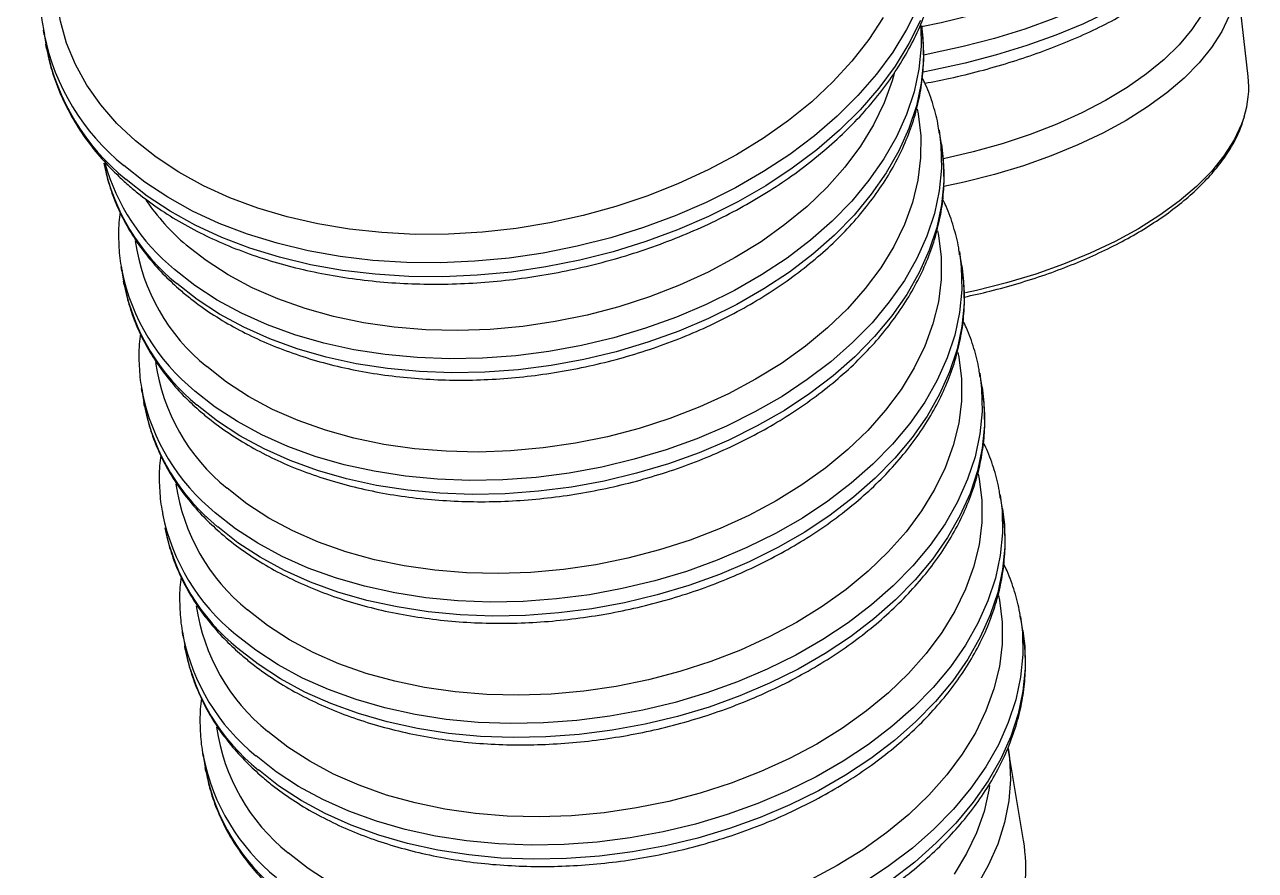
# Model space of a CAD drawing. Header units: millimetres. Extents: x 0 to 6631, y 0 to 4689.
# Drawn here: x 4300.9 to 4463.8, y 2201 to 2312.9 of the extents above; entities that cross this region are included whole.
import ezdxf

# ---------------------------------------------------------------- set-up
doc = ezdxf.new("R2010")
doc.units = ezdxf.units.MM
doc.header["$LTSCALE"] = 13
doc.layers.add('几何体', color=7, linetype='Continuous')

msp = doc.modelspace()

# ---------------------------------------------------------------- linework, layer by layer
at = {"layer": '几何体'}
for p, q in [((4462.87, 2306.09), (4461.24, 2320.43)), ((4303.41, 2312.22), (4303.72, 2310.36)), ((4303.52, 2311.64), (4303.41, 2312.22)), ((4303.83, 2309.78), (4303.72, 2310.36)), ((4422.26, 2297.12), (4421.95, 2298.98)), ((4421.95, 2298.98), (4422.01, 2298.59)), ((4422.26, 2297.12), (4422.32, 2296.73)), ((4424.95, 2281.03), (4424.64, 2282.89)), ((4424.64, 2282.89), (4424.7, 2282.5)), ((4313.72, 2280.86), (4314.03, 2279)), ((4313.81, 2280.37), (4313.72, 2280.86)), ((4424.95, 2281.03), (4425.01, 2280.64)), ((4314.12, 2278.52), (4314.03, 2279)), ((4427.65, 2264.94), (4427.33, 2266.8)), ((4427.33, 2266.8), (4427.4, 2266.41)), ((4316.42, 2264.77), (4316.73, 2262.91)), ((4316.5, 2264.28), (4316.42, 2264.77)), ((4427.65, 2264.94), (4427.71, 2264.55)), ((4316.81, 2262.43), (4316.73, 2262.91)), ((4430.34, 2248.85), (4430.03, 2250.7)), ((4430.03, 2250.7), (4430.09, 2250.32)), ((4430.34, 2248.85), (4430.4, 2248.46)), ((4433.03, 2232.76), (4432.72, 2234.61)), ((4432.72, 2234.61), (4432.79, 2234.22)), ((4321.81, 2232.58), (4322.12, 2230.72)), ((4321.89, 2232.1), (4321.81, 2232.58)), ((4433.03, 2232.76), (4433.1, 2232.37)), ((4322.2, 2230.24), (4322.12, 2230.72)), ((4433.13, 2204.98), (4431.1, 2217.13)), ((4431.1, 2217.13), (4431.13, 2216.95)), ((4324.5, 2216.49), (4324.81, 2214.63)), ((4324.59, 2216.01), (4324.5, 2216.49)), ((4324.9, 2214.15), (4324.81, 2214.63))]:
    msp.add_line(p, q, dxfattribs=at)
at = {"layer": '几何体', "flags": 128}
for points in [[(4315.61, 2297.54), (4313.15, 2299.86), (4311, 2302.33), (4309.17, 2304.94), (4307.66, 2307.66), (4306.49, 2310.49), (4305.66, 2313.41), (4305.17, 2316.39), (4305.04, 2319.41), (4305.26, 2322.47), (4305.83, 2325.54), (4306.75, 2328.6), (4308.01, 2331.64), (4309.6, 2334.62), (4311.51, 2337.55), (4313.74, 2340.39), (4316.26, 2343.13), (4319.07, 2345.76), (4322.14, 2348.25), (4325.46, 2350.6), (4329.01, 2352.78), (4332.76, 2354.79), (4334.66, 2355.71)], [(4459.47, 2347.41), (4460.04, 2346.11), (4460.64, 2344.04), (4460.88, 2341.92), (4460.77, 2339.77), (4460.3, 2337.6), (4459.48, 2335.43), (4458.31, 2333.26), (4456.8, 2331.13), (4454.97, 2329.03), (4452.81, 2326.99), (4450.36, 2325.01), (4447.62, 2323.12), (4444.61, 2321.33), (4441.36, 2319.64), (4437.89, 2318.07), (4434.21, 2316.63), (4430.36, 2315.33), (4426.36, 2314.17), (4422.24, 2313.18), (4419.64, 2312.64)], [(4463.46, 2340.61), (4463.53, 2339.72), (4463.43, 2337.53), (4462.99, 2335.32), (4462.19, 2333.11), (4461.05, 2330.91), (4459.57, 2328.72), (4457.77, 2326.58), (4455.64, 2324.49), (4453.22, 2322.46), (4450.5, 2320.51), (4447.52, 2318.65), (4444.29, 2316.9), (4440.82, 2315.25), (4437.15, 2313.74), (4433.3, 2312.35), (4429.29, 2311.11), (4425.15, 2310.03), (4420.9, 2309.1), (4419.92, 2308.91)], [(4463.71, 2338.42), (4463.77, 2337.53), (4463.68, 2335.34), (4463.24, 2333.13), (4462.44, 2330.92), (4461.3, 2328.71), (4459.82, 2326.53), (4458.02, 2324.39), (4455.89, 2322.3), (4453.47, 2320.27), (4450.75, 2318.32), (4447.77, 2316.46), (4444.53, 2314.7), (4441.07, 2313.06), (4437.4, 2311.55), (4433.55, 2310.16), (4429.54, 2308.92), (4425.4, 2307.84), (4421.15, 2306.91), (4419.83, 2306.66)], [(4458.55, 2323.87), (4458.76, 2322.58), (4458.8, 2320.54), (4458.48, 2318.47), (4457.8, 2316.4), (4456.78, 2314.33), (4455.43, 2312.28), (4453.74, 2310.27), (4451.73, 2308.31), (4449.42, 2306.41), (4446.83, 2304.6), (4443.97, 2302.88), (4440.87, 2301.27), (4437.54, 2299.77), (4434.02, 2298.4), (4430.32, 2297.18), (4426.48, 2296.1), (4422.53, 2295.18), (4422.51, 2295.17)], [(4461.24, 2320.43), (4461.24, 2320.41), (4461.29, 2318.33), (4461, 2316.23), (4460.35, 2314.12), (4459.36, 2312.01), (4458.03, 2309.92), (4456.37, 2307.86), (4454.4, 2305.85), (4452.12, 2303.91), (4449.56, 2302.04), (4446.72, 2300.26), (4443.64, 2298.58), (4440.33, 2297.01), (4436.81, 2295.57), (4433.12, 2294.26), (4429.27, 2293.1), (4425.29, 2292.09), (4422.58, 2291.5)], [(4419.17, 2315.33), (4417.66, 2312.28), (4415.82, 2309.28), (4413.67, 2306.37), (4411.22, 2303.54), (4408.48, 2300.82), (4405.47, 2298.23), (4402.21, 2295.77), (4398.71, 2293.48), (4395.01, 2291.35), (4391.11, 2289.4), (4387.04, 2287.64), (4382.83, 2286.08), (4378.5, 2284.74), (4374.08, 2283.61), (4369.58, 2282.71), (4365.05, 2282.05), (4360.5, 2281.61), (4355.96, 2281.42), (4351.46, 2281.46), (4347.02, 2281.74), (4342.68, 2282.26), (4338.45, 2283.01), (4334.36, 2284), (4330.43, 2285.2), (4326.7, 2286.62), (4323.17, 2288.25), (4319.87, 2290.08), (4316.83, 2292.1), (4314.05, 2294.29)], [(4419.48, 2313.47), (4417.97, 2310.42), (4416.13, 2307.43), (4413.98, 2304.51), (4411.53, 2301.68), (4408.79, 2298.96), (4405.78, 2296.37), (4402.52, 2293.92), (4399.03, 2291.62), (4395.32, 2289.49), (4391.42, 2287.54), (4387.35, 2285.78), (4383.14, 2284.23), (4378.81, 2282.88), (4374.39, 2281.76), (4369.89, 2280.86), (4365.36, 2280.19), (4360.81, 2279.76), (4356.27, 2279.56), (4351.77, 2279.6), (4347.33, 2279.89), (4342.99, 2280.4), (4338.76, 2281.16), (4334.67, 2282.14), (4330.74, 2283.34), (4327.01, 2284.77), (4323.48, 2286.4), (4320.19, 2288.23), (4317.14, 2290.24), (4314.36, 2292.44)], [(4414.57, 2313.87), (4412.66, 2310.95), (4410.43, 2308.11), (4407.91, 2305.36), (4405.1, 2302.74), (4402.03, 2300.24), (4398.71, 2297.9), (4395.16, 2295.71), (4391.41, 2293.7), (4387.48, 2291.89), (4383.4, 2290.27), (4379.18, 2288.86), (4374.86, 2287.66), (4370.46, 2286.7), (4366, 2285.96), (4361.53, 2285.46), (4357.05, 2285.2), (4352.61, 2285.18), (4348.22, 2285.41), (4343.93, 2285.87), (4339.74, 2286.57), (4335.69, 2287.5), (4331.8, 2288.65), (4328.1, 2290.03), (4324.61, 2291.62), (4321.35, 2293.4), (4318.35, 2295.38), (4315.61, 2297.54), (4315.61, 2297.54)], [(4419.53, 2312.74), (4419.57, 2310.03), (4419.28, 2307.03), (4418.64, 2304.03), (4417.65, 2301.04), (4416.32, 2298.08), (4414.66, 2295.17), (4412.68, 2292.33), (4410.39, 2289.58), (4407.81, 2286.94), (4404.95, 2284.42), (4401.83, 2282.05), (4398.47, 2279.82), (4394.9, 2277.77), (4391.13, 2275.9), (4387.2, 2274.22), (4383.12, 2272.76), (4378.93, 2271.5), (4374.64, 2270.47), (4370.3, 2269.68), (4365.92, 2269.11), (4361.54, 2268.79), (4357.18, 2268.71), (4352.87, 2268.87), (4348.64, 2269.27), (4344.52, 2269.91), (4340.53, 2270.78), (4336.7, 2271.88), (4333.06, 2273.2), (4329.62, 2274.74), (4326.42, 2276.48), (4323.46, 2278.41), (4320.78, 2280.52)], [(4419.62, 2312.83), (4419.82, 2311.14), (4419.88, 2308.17), (4419.59, 2305.17), (4418.95, 2302.17), (4417.96, 2299.18), (4416.63, 2296.22), (4414.97, 2293.31), (4412.99, 2290.48), (4410.7, 2287.73), (4408.12, 2285.09), (4405.26, 2282.57), (4402.14, 2280.19), (4398.78, 2277.97), (4395.21, 2275.91), (4391.44, 2274.04), (4387.51, 2272.37), (4383.43, 2270.9), (4379.24, 2269.65), (4374.96, 2268.62), (4370.61, 2267.82), (4366.23, 2267.26), (4361.85, 2266.93), (4357.49, 2266.85), (4353.18, 2267.01), (4348.95, 2267.41), (4344.83, 2268.05), (4340.84, 2268.92), (4337.01, 2270.03), (4333.37, 2271.35), (4329.93, 2272.88), (4326.73, 2274.62), (4323.77, 2276.55), (4321.09, 2278.66)], [(4416.02, 2306.45), (4415.75, 2305.5), (4414.69, 2302.57), (4413.28, 2299.68), (4411.55, 2296.85), (4409.49, 2294.09), (4407.13, 2291.43), (4404.48, 2288.88), (4401.56, 2286.47), (4398.39, 2284.2), (4394.99, 2282.1), (4391.38, 2280.17), (4387.59, 2278.44), (4383.64, 2276.91), (4379.57, 2275.59), (4375.39, 2274.49), (4371.14, 2273.63), (4366.85, 2273), (4362.55, 2272.61), (4358.26, 2272.46), (4354.01, 2272.56), (4349.84, 2272.9), (4345.77, 2273.48), (4341.83, 2274.3), (4338.04, 2275.35), (4334.44, 2276.63), (4331.05, 2278.11), (4327.89, 2279.81), (4324.97, 2281.7), (4322.33, 2283.77)], [(4419.06, 2301.74), (4419.18, 2301.11), (4419.53, 2298.23), (4419.52, 2295.31), (4419.16, 2292.36), (4418.45, 2289.41), (4417.38, 2286.48), (4415.98, 2283.59), (4414.24, 2280.75), (4412.19, 2278), (4409.83, 2275.34), (4407.18, 2272.79), (4404.26, 2270.38), (4401.08, 2268.11), (4397.68, 2266), (4394.07, 2264.08), (4390.28, 2262.35), (4386.34, 2260.81), (4382.26, 2259.5), (4378.09, 2258.4), (4373.84, 2257.54), (4369.55, 2256.91), (4365.24, 2256.52), (4360.95, 2256.37), (4356.71, 2256.47), (4352.53, 2256.81), (4348.46, 2257.39), (4344.52, 2258.21), (4340.74, 2259.26), (4337.14, 2260.53), (4333.74, 2262.02), (4330.58, 2263.72), (4327.67, 2265.6), (4325.03, 2267.67)], [(4462.32, 2300.75), (4461.98, 2299.78), (4460.99, 2297.67), (4459.66, 2295.58), (4458, 2293.52), (4456.03, 2291.51), (4453.75, 2289.57), (4451.19, 2287.7), (4448.35, 2285.92), (4445.27, 2284.24), (4441.96, 2282.67), (4438.44, 2281.23), (4434.75, 2279.93), (4430.9, 2278.76), (4426.92, 2277.75), (4425.45, 2277.42)], [(4422.01, 2298.59), (4422.2, 2296.91), (4422.27, 2293.94), (4421.98, 2290.94), (4421.33, 2287.93), (4420.35, 2284.94), (4419.02, 2281.98), (4417.36, 2279.08), (4415.37, 2276.24), (4413.08, 2273.49), (4410.5, 2270.85), (4407.64, 2268.33), (4404.52, 2265.95), (4401.17, 2263.73), (4397.59, 2261.68), (4393.83, 2259.81), (4389.89, 2258.13), (4385.82, 2256.66), (4381.62, 2255.41), (4377.34, 2254.38), (4372.99, 2253.58), (4368.62, 2253.02), (4364.23, 2252.7), (4359.87, 2252.62), (4355.56, 2252.78), (4351.34, 2253.18), (4347.21, 2253.82), (4343.23, 2254.69), (4339.4, 2255.79), (4335.75, 2257.11), (4332.32, 2258.65), (4329.11, 2260.39), (4326.16, 2262.32), (4323.47, 2264.43)], [(4422.32, 2296.73), (4422.51, 2295.05), (4422.58, 2292.08), (4422.29, 2289.08), (4421.64, 2286.08), (4420.66, 2283.09), (4419.33, 2280.13), (4417.67, 2277.22), (4415.69, 2274.38), (4413.4, 2271.64), (4410.81, 2268.99), (4407.95, 2266.47), (4404.83, 2264.1), (4401.48, 2261.87), (4397.9, 2259.82), (4394.14, 2257.95), (4390.2, 2256.28), (4386.13, 2254.81), (4381.93, 2253.56), (4377.65, 2252.53), (4373.31, 2251.73), (4368.93, 2251.17), (4364.54, 2250.84), (4360.18, 2250.76), (4355.87, 2250.92), (4351.65, 2251.32), (4347.52, 2251.96), (4343.54, 2252.83), (4339.71, 2253.93), (4336.06, 2255.26), (4332.63, 2256.79), (4329.42, 2258.53), (4326.47, 2260.46), (4323.78, 2262.57)], [(4421.75, 2285.65), (4421.88, 2285.02), (4422.22, 2282.14), (4422.22, 2279.21), (4421.86, 2276.27), (4421.14, 2273.32), (4420.08, 2270.39), (4418.67, 2267.5), (4416.94, 2264.66), (4414.88, 2261.91), (4412.52, 2259.24), (4409.87, 2256.7), (4406.95, 2254.28), (4403.78, 2252.02), (4400.38, 2249.91), (4396.77, 2247.99), (4392.98, 2246.25), (4389.03, 2244.72), (4384.96, 2243.41), (4380.78, 2242.31), (4376.53, 2241.44), (4372.24, 2240.82), (4367.94, 2240.43), (4363.65, 2240.28), (4359.4, 2240.38), (4355.23, 2240.72), (4351.16, 2241.3), (4347.22, 2242.12), (4343.43, 2243.17), (4339.83, 2244.44), (4336.44, 2245.93), (4333.27, 2247.62), (4330.36, 2249.51), (4327.72, 2251.58)], [(4424.7, 2282.5), (4424.9, 2280.82), (4424.96, 2277.84), (4424.67, 2274.85), (4424.03, 2271.84), (4423.04, 2268.85), (4421.71, 2265.89), (4420.05, 2262.99), (4418.07, 2260.15), (4415.78, 2257.4), (4413.2, 2254.76), (4410.34, 2252.24), (4407.22, 2249.86), (4403.86, 2247.64), (4400.29, 2245.59), (4396.52, 2243.72), (4392.59, 2242.04), (4388.51, 2240.57), (4384.32, 2239.32), (4380.03, 2238.29), (4375.69, 2237.49), (4371.31, 2236.93), (4366.93, 2236.61), (4362.57, 2236.52), (4358.26, 2236.68), (4354.03, 2237.08), (4349.91, 2237.72), (4345.92, 2238.6), (4342.09, 2239.7), (4338.45, 2241.02), (4335.01, 2242.56), (4331.81, 2244.29), (4328.85, 2246.22), (4326.17, 2248.33)], [(4425.01, 2280.64), (4425.21, 2278.96), (4425.27, 2275.99), (4424.98, 2272.99), (4424.34, 2269.99), (4423.35, 2267), (4422.02, 2264.04), (4420.36, 2261.13), (4418.38, 2258.29), (4416.09, 2255.54), (4413.51, 2252.9), (4410.65, 2250.38), (4407.53, 2248), (4404.17, 2245.78), (4400.6, 2243.73), (4396.83, 2241.86), (4392.9, 2240.18), (4388.82, 2238.72), (4384.63, 2237.46), (4380.34, 2236.43), (4376, 2235.64), (4371.62, 2235.07), (4367.24, 2234.75), (4362.88, 2234.67), (4358.57, 2234.83), (4354.34, 2235.23), (4350.22, 2235.87), (4346.23, 2236.74), (4342.4, 2237.84), (4338.76, 2239.16), (4335.32, 2240.7), (4332.12, 2242.44), (4329.16, 2244.37), (4326.48, 2246.48)], [(4424.45, 2269.56), (4424.57, 2268.93), (4424.92, 2266.05), (4424.91, 2263.12), (4424.55, 2260.18), (4423.84, 2257.23), (4422.77, 2254.3), (4421.37, 2251.41), (4419.63, 2248.57), (4417.58, 2245.81), (4415.22, 2243.15), (4412.57, 2240.61), (4409.65, 2238.19), (4406.47, 2235.92), (4403.07, 2233.82), (4399.46, 2231.9), (4395.67, 2230.16), (4391.73, 2228.63), (4387.65, 2227.31), (4383.48, 2226.22), (4379.23, 2225.35), (4374.94, 2224.72), (4370.63, 2224.33), (4366.34, 2224.19), (4362.09, 2224.29), (4357.92, 2224.63), (4353.85, 2225.21), (4349.91, 2226.03), (4346.13, 2227.08), (4342.53, 2228.35), (4339.13, 2229.84), (4335.97, 2231.53), (4333.06, 2233.42), (4330.42, 2235.49)], [(4427.4, 2266.41), (4427.59, 2264.72), (4427.65, 2261.75), (4427.36, 2258.76), (4426.72, 2255.75), (4425.74, 2252.76), (4424.41, 2249.8), (4422.75, 2246.89), (4420.76, 2244.06), (4418.47, 2241.31), (4415.89, 2238.67), (4413.03, 2236.15), (4409.91, 2233.77), (4406.56, 2231.55), (4402.98, 2229.49), (4399.22, 2227.62), (4395.28, 2225.95), (4391.21, 2224.48), (4387.01, 2223.23), (4382.73, 2222.2), (4378.38, 2221.4), (4374.01, 2220.84), (4369.62, 2220.51), (4365.26, 2220.43), (4360.95, 2220.59), (4356.72, 2220.99), (4352.6, 2221.63), (4348.61, 2222.5), (4344.79, 2223.61), (4341.14, 2224.93), (4337.71, 2226.46), (4334.5, 2228.2), (4331.55, 2230.13), (4328.86, 2232.24)], [(4427.71, 2264.55), (4427.9, 2262.87), (4427.97, 2259.9), (4427.68, 2256.9), (4427.03, 2253.89), (4426.05, 2250.9), (4424.72, 2247.94), (4423.06, 2245.04), (4421.08, 2242.2), (4418.78, 2239.45), (4416.2, 2236.81), (4413.34, 2234.29), (4410.22, 2231.91), (4406.87, 2229.69), (4403.29, 2227.64), (4399.53, 2225.77), (4395.59, 2224.09), (4391.52, 2222.62), (4387.32, 2221.37), (4383.04, 2220.34), (4378.69, 2219.54), (4374.32, 2218.98), (4369.93, 2218.66), (4365.57, 2218.58), (4361.26, 2218.74), (4357.04, 2219.14), (4352.91, 2219.77), (4348.93, 2220.65), (4345.1, 2221.75), (4341.45, 2223.07), (4338.02, 2224.61), (4334.81, 2226.35), (4331.86, 2228.28), (4329.17, 2230.39)], [(4427.14, 2253.47), (4427.27, 2252.84), (4427.61, 2249.96), (4427.61, 2247.03), (4427.25, 2244.08), (4426.53, 2241.14), (4425.47, 2238.21), (4424.06, 2235.31), (4422.33, 2232.48), (4420.27, 2229.72), (4417.91, 2227.06), (4415.26, 2224.51), (4412.34, 2222.1), (4409.17, 2219.83), (4405.77, 2217.73), (4402.16, 2215.8), (4398.37, 2214.07), (4394.42, 2212.54), (4390.35, 2211.22), (4386.17, 2210.13), (4381.92, 2209.26), (4377.63, 2208.63), (4373.33, 2208.24), (4369.04, 2208.1), (4364.79, 2208.19), (4360.62, 2208.53), (4356.55, 2209.12), (4352.61, 2209.93), (4348.82, 2210.98), (4345.22, 2212.26), (4341.83, 2213.75), (4338.66, 2215.44), (4335.75, 2217.33), (4333.11, 2219.4)], [(4430.09, 2250.32), (4430.29, 2248.63), (4430.35, 2245.66), (4430.06, 2242.66), (4429.42, 2239.66), (4428.43, 2236.67), (4427.1, 2233.71), (4425.44, 2230.8), (4423.46, 2227.96), (4421.17, 2225.22), (4418.59, 2222.57), (4415.72, 2220.06), (4412.61, 2217.68), (4409.25, 2215.45), (4405.68, 2213.4), (4401.91, 2211.53), (4397.98, 2209.86), (4393.9, 2208.39), (4389.71, 2207.14), (4385.42, 2206.11), (4381.08, 2205.31), (4376.7, 2204.75), (4372.32, 2204.42), (4367.96, 2204.34), (4363.65, 2204.5), (4359.42, 2204.9), (4355.3, 2205.54), (4351.31, 2206.41), (4347.48, 2207.51), (4343.84, 2208.84), (4340.4, 2210.37), (4337.19, 2212.11), (4334.24, 2214.04), (4331.56, 2216.15)], [(4430.4, 2248.46), (4430.6, 2246.78), (4430.66, 2243.8), (4430.37, 2240.81), (4429.73, 2237.8), (4428.74, 2234.81), (4427.41, 2231.85), (4425.75, 2228.95), (4423.77, 2226.11), (4421.48, 2223.36), (4418.9, 2220.72), (4416.04, 2218.2), (4412.92, 2215.82), (4409.56, 2213.6), (4405.99, 2211.55), (4402.22, 2209.68), (4398.29, 2208), (4394.21, 2206.53), (4390.02, 2205.28), (4385.73, 2204.25), (4381.39, 2203.45), (4377.01, 2202.89), (4372.63, 2202.57), (4368.27, 2202.48), (4363.96, 2202.64), (4359.73, 2203.04), (4355.61, 2203.68), (4351.62, 2204.56), (4347.79, 2205.66), (4344.15, 2206.98), (4340.71, 2208.52), (4337.51, 2210.25), (4334.55, 2212.18), (4331.87, 2214.29)], [(4429.84, 2237.37), (4429.96, 2236.75), (4430.31, 2233.86), (4430.3, 2230.94), (4429.94, 2227.99), (4429.22, 2225.04), (4428.16, 2222.11), (4426.76, 2219.22), (4425.02, 2216.39), (4422.97, 2213.63), (4420.61, 2210.97), (4417.96, 2208.42), (4415.03, 2206.01), (4411.86, 2203.74), (4408.46, 2201.64), (4404.85, 2199.71)], [(4432.79, 2234.22), (4432.98, 2232.54), (4433.04, 2229.57), (4432.75, 2226.57), (4432.11, 2223.57), (4431.12, 2220.58), (4429.8, 2217.62), (4428.14, 2214.71), (4426.15, 2211.87), (4423.86, 2209.12), (4421.28, 2206.48), (4418.42, 2203.96), (4415.3, 2201.59), (4411.94, 2199.36)], [(4433.1, 2232.37), (4433.29, 2230.68), (4433.35, 2227.71), (4433.06, 2224.71), (4432.42, 2221.71), (4431.44, 2218.72), (4430.11, 2215.76), (4428.45, 2212.85), (4426.46, 2210.02), (4424.17, 2207.27), (4421.59, 2204.63), (4418.73, 2202.11), (4415.61, 2199.73)], [(4431.13, 2216.95), (4431.27, 2215.88), (4431.41, 2213.05), (4431.19, 2210.19), (4430.63, 2207.32), (4429.72, 2204.46), (4428.47, 2201.63), (4426.89, 2198.86)], [(4428.64, 2212.22), (4428.55, 2211.61), (4427.91, 2208.79), (4426.92, 2205.99), (4425.6, 2203.23), (4423.94, 2200.52)], [(4341.36, 2199.35), (4338.45, 2201.24), (4335.81, 2203.31)]]:
    msp.add_lwpolyline(points, dxfattribs=at)
at = {"layer": '几何体'}
for centre, radius, start, end in [((4333.07, 2317.71), 30.17, 191.6161, 230.9186), ((4333.38, 2315.85), 30.17, 191.6161, 230.9186), ((4450.07, 2304.7), 12.88, 342.1244, 6.2129), ((4338.43, 2300.07), 27.56, 191.433, 230.9894), ((4338.88, 2302.46), 28.45, 195.9588, 230.4745), ((4341.98, 2306.82), 30.29, 214.3879, 229.5639), ((4341.43, 2288.01), 26.12, 188.1521, 231.1206), ((4340.82, 2285.84), 27.56, 191.433, 230.9894), ((4341.13, 2283.98), 27.56, 191.433, 230.9894), ((4344.12, 2271.92), 26.12, 188.1521, 231.1206), ((4343.51, 2269.74), 27.56, 191.433, 230.9894), ((4343.82, 2267.89), 27.56, 191.433, 230.9894), ((4346.82, 2255.83), 26.12, 188.1521, 231.1206), ((4346.21, 2253.65), 27.56, 191.433, 230.9894), ((4346.52, 2251.8), 27.56, 191.433, 230.9894), ((4349.51, 2239.73), 26.12, 188.1521, 231.1206), ((4348.9, 2237.56), 27.56, 191.433, 230.9894), ((4349.21, 2235.7), 27.56, 191.433, 230.9894), ((4352.2, 2223.64), 26.12, 188.1521, 231.1206), ((4351.6, 2221.47), 27.56, 191.433, 230.9894), ((4351.91, 2219.61), 27.56, 191.433, 230.9894), ((4409.41, 2201.19), 24.03, 341.0527, 9.081)]:
    msp.add_arc(centre, radius, start, end, dxfattribs=at)
for points, knots in [([(4334.79, 2356.27), (4333.58, 2355.7), (4331.1, 2354.54), (4327.55, 2352.57), (4324.13, 2350.42), (4320.91, 2348.12), (4317.9, 2345.67), (4315.14, 2343.09), (4312.62, 2340.4), (4310.37, 2337.6), (4308.4, 2334.72), (4306.72, 2331.76), (4305.34, 2328.75), (4304.27, 2325.7), (4303.52, 2322.64), (4303.09, 2319.57), (4302.98, 2316.53), (4303.13, 2313.87), (4303.44, 2312.24), (4303.56, 2311.61)], [0, 0, 0, 0, 0.0581599, 0.1188064, 0.1794841, 0.240191, 0.300921, 0.3616603, 0.4223842, 0.4830624, 0.5436551, 0.6041141, 0.6643866, 0.7244222, 0.7841823, 0.8436506, 0.9028417, 0.9618047, 1, 1, 1, 1]), ([(4303.87, 2344.09), (4302.72, 2343.42), (4299.41, 2341.49), (4294.1, 2338.19), (4288.02, 2334.15), (4282.19, 2329.98), (4276.6, 2325.69), (4271.27, 2321.29), (4266.19, 2316.78), (4261.39, 2312.16), (4256.86, 2307.45), (4252.62, 2302.64), (4248.66, 2297.74), (4244.99, 2292.76), (4241.62, 2287.71), (4238.55, 2282.59), (4235.79, 2277.42), (4233.34, 2272.19), (4231.2, 2266.91), (4229.37, 2261.6), (4227.86, 2256.25), (4226.65, 2250.88), (4225.8, 2245.49), (4225.34, 2241.73), (4225.25, 2239.76), (4225.24, 2239.59)], [0, 0, 0, 0, 0.024568, 0.0711595, 0.1177586, 0.1643583, 0.2109543, 0.2575418, 0.3041153, 0.350668, 0.3971923, 0.4436795, 0.4901204, 0.5365049, 0.582823, 0.629065, 0.6752222, 0.7212874, 0.7672561, 0.8131269, 0.858902, 0.9045876, 0.9501944, 0.9957366, 1, 1, 1, 1]), ([(4420.09, 2305.18), (4421.2, 2305.39), (4423.66, 2305.87), (4427.38, 2306.78), (4431.23, 2307.88), (4434.95, 2309.12), (4438.53, 2310.49), (4441.95, 2311.98), (4445.19, 2313.6), (4448.23, 2315.33), (4451.04, 2317.16), (4453.63, 2319.1), (4455.96, 2321.12), (4458.02, 2323.24), (4459.79, 2325.42), (4461.26, 2327.66), (4462.4, 2329.95), (4463.22, 2332.25), (4463.69, 2334.55), (4463.86, 2336.61), (4463.73, 2337.88), (4463.68, 2338.4)], [0, 0, 0, 0, 0.044595, 0.098673, 0.152793, 0.206968, 0.261215, 0.315549, 0.369986, 0.42454, 0.479221, 0.534029, 0.588945, 0.643912, 0.698786, 0.753373, 0.807417, 0.860662, 0.912947, 0.964297, 1, 1, 1, 1]), ([(4314.83, 2291.56), (4315.29, 2291.17), (4316.63, 2290.04), (4319.03, 2288.32), (4322.09, 2286.44), (4325.36, 2284.75), (4328.83, 2283.25), (4332.48, 2281.95), (4336.29, 2280.85), (4340.24, 2279.96), (4344.31, 2279.29), (4348.47, 2278.83), (4352.71, 2278.59), (4356.99, 2278.57), (4361.31, 2278.77), (4365.64, 2279.19), (4369.94, 2279.82), (4374.22, 2280.67), (4378.43, 2281.72), (4382.56, 2282.98), (4386.59, 2284.43), (4390.49, 2286.07), (4394.25, 2287.89), (4397.84, 2289.89), (4401.25, 2292.05), (4404.46, 2294.36), (4407.45, 2296.82), (4410.21, 2299.4), (4412.71, 2302.1), (4414.95, 2304.9), (4416.9, 2307.79), (4418.56, 2310.75), (4419.92, 2313.76), (4420.98, 2316.81), (4421.71, 2319.88), (4422.13, 2322.94), (4422.21, 2325.98), (4422.1, 2328.28), (4421.86, 2329.53), (4421.81, 2329.81)], [0, 0, 0, 0, 0.014997, 0.042832, 0.070717, 0.098663, 0.12665, 0.154661, 0.182684, 0.210708, 0.238727, 0.266739, 0.294743, 0.322739, 0.35073, 0.378716, 0.406701, 0.434686, 0.462675, 0.490669, 0.518672, 0.546685, 0.574711, 0.602751, 0.630805, 0.658873, 0.686951, 0.715033, 0.743107, 0.771159, 0.79917, 0.827119, 0.854979, 0.882729, 0.910351, 0.937838, 0.965198, 0.992454, 1, 1, 1, 1]), ([(4321.55, 2277.79), (4322, 2277.41), (4323.29, 2276.33), (4325.6, 2274.68), (4328.55, 2272.9), (4331.72, 2271.3), (4335.08, 2269.9), (4338.61, 2268.69), (4342.3, 2267.69), (4346.12, 2266.91), (4350.06, 2266.34), (4354.07, 2265.99), (4358.16, 2265.85), (4362.28, 2265.94), (4366.42, 2266.25), (4370.56, 2266.77), (4374.66, 2267.51), (4378.72, 2268.46), (4382.69, 2269.61), (4386.57, 2270.96), (4390.34, 2272.5), (4393.96, 2274.23), (4397.41, 2276.13), (4400.69, 2278.19), (4403.76, 2280.41), (4406.62, 2282.77), (4409.24, 2285.26), (4411.6, 2287.86), (4413.69, 2290.57), (4415.5, 2293.36), (4417.02, 2296.22), (4418.23, 2299.13), (4419.12, 2302.07), (4419.7, 2305.01), (4419.95, 2307.95), (4419.93, 2310.55), (4419.69, 2312.15), (4419.59, 2312.79)], [0, 0, 0, 0, 0.015727, 0.04485, 0.074031, 0.103284, 0.132584, 0.16191, 0.191249, 0.220586, 0.249917, 0.27924, 0.308553, 0.337858, 0.367157, 0.396453, 0.425749, 0.455048, 0.484353, 0.513667, 0.542993, 0.572334, 0.601692, 0.631067, 0.660458, 0.689862, 0.71927, 0.748667, 0.778035, 0.80735, 0.836583, 0.865704, 0.894686, 0.923512, 0.95218, 0.980708, 1, 1, 1, 1]), ([(4303.87, 2309.75), (4303.93, 2309.4), (4304.14, 2308.07), (4304.84, 2305.81), (4305.95, 2303), (4307.38, 2300.28), (4309.09, 2297.66), (4311.1, 2295.17), (4313.04, 2293.15), (4314.35, 2291.98), (4314.83, 2291.56)], [0, 0, 0, 0, 0.050393, 0.194012, 0.337682, 0.481646, 0.626101, 0.77117, 0.916898, 1, 1, 1, 1]), ([(4421.98, 2298.56), (4421.94, 2298.87), (4421.79, 2300.13), (4421.2, 2302.28), (4420.48, 2304.43), (4419.88, 2305.61), (4419.73, 2305.92)], [0, 0, 0, 0, 0.120339, 0.494187, 0.86797, 1, 1, 1, 1]), ([(4425.27, 2276.88), (4426.42, 2277.13), (4428.84, 2277.67), (4432.43, 2278.67), (4436.02, 2279.82), (4439.47, 2281.11), (4442.75, 2282.51), (4445.85, 2284.03), (4448.74, 2285.65), (4451.41, 2287.37), (4453.84, 2289.17), (4456.01, 2291.05), (4457.91, 2293), (4459.54, 2295), (4460.85, 2297.04), (4461.77, 2298.86), (4462.12, 2300), (4462.26, 2300.44)], [0, 0, 0, 0, 0.061688, 0.130333, 0.199002, 0.267702, 0.336442, 0.405228, 0.474069, 0.542969, 0.61193, 0.680946, 0.749998, 0.819022, 0.887928, 0.956582, 1, 1, 1, 1]), ([(4324.25, 2261.69), (4324.7, 2261.32), (4325.99, 2260.24), (4328.3, 2258.59), (4331.25, 2256.81), (4334.41, 2255.21), (4337.77, 2253.8), (4341.31, 2252.6), (4345, 2251.6), (4348.82, 2250.82), (4352.75, 2250.25), (4356.77, 2249.9), (4360.85, 2249.76), (4364.98, 2249.85), (4369.12, 2250.16), (4373.25, 2250.68), (4377.36, 2251.42), (4381.41, 2252.36), (4385.39, 2253.52), (4389.27, 2254.87), (4393.03, 2256.41), (4396.65, 2258.13), (4400.11, 2260.03), (4403.38, 2262.1), (4406.46, 2264.32), (4409.31, 2266.68), (4411.93, 2269.17), (4414.29, 2271.77), (4416.39, 2274.48), (4418.2, 2277.27), (4419.71, 2280.13), (4420.92, 2283.04), (4421.82, 2285.97), (4422.4, 2288.92), (4422.65, 2291.86), (4422.63, 2294.46), (4422.38, 2296.06), (4422.29, 2296.7)], [0, 0, 0, 0, 0.015727, 0.04485, 0.074031, 0.103284, 0.132584, 0.16191, 0.191249, 0.220586, 0.249917, 0.27924, 0.308553, 0.337858, 0.367157, 0.396453, 0.425749, 0.455048, 0.484353, 0.513667, 0.542993, 0.572334, 0.601692, 0.631067, 0.660458, 0.689862, 0.71927, 0.748667, 0.778035, 0.80735, 0.836583, 0.865704, 0.894686, 0.923512, 0.95218, 0.980708, 1, 1, 1, 1]), ([(4311.46, 2294.58), (4311.6, 2293.84), (4311.94, 2292.16), (4312.83, 2289.62), (4314.05, 2286.96), (4315.58, 2284.41), (4317.39, 2281.97), (4319.38, 2279.75), (4320.86, 2278.41), (4321.55, 2277.79)], [0, 0, 0, 0, 0.117347, 0.266559, 0.415957, 0.565812, 0.716324, 0.867593, 1, 1, 1, 1]), ([(4424.67, 2282.47), (4424.64, 2282.77), (4424.49, 2284.03), (4423.89, 2286.19), (4423.18, 2288.34), (4422.58, 2289.52), (4422.42, 2289.83)], [0, 0, 0, 0, 0.120339, 0.494187, 0.86797, 1, 1, 1, 1]), ([(4313.56, 2288.14), (4313.5, 2287.67), (4313.32, 2286.23), (4313.37, 2283.82), (4313.53, 2281.68), (4313.79, 2280.55), (4313.84, 2280.35)], [0, 0, 0, 0, 0.180098, 0.551311, 0.921072, 1, 1, 1, 1]), ([(4326.94, 2245.6), (4327.39, 2245.22), (4328.68, 2244.14), (4330.99, 2242.49), (4333.94, 2240.71), (4337.1, 2239.12), (4340.46, 2237.71), (4344, 2236.51), (4347.69, 2235.51), (4351.51, 2234.73), (4355.44, 2234.16), (4359.46, 2233.8), (4363.55, 2233.67), (4367.67, 2233.76), (4371.81, 2234.07), (4375.95, 2234.59), (4380.05, 2235.33), (4384.11, 2236.27), (4388.08, 2237.42), (4391.96, 2238.78), (4395.73, 2240.32), (4399.34, 2242.04), (4402.8, 2243.94), (4406.08, 2246.01), (4409.15, 2248.22), (4412.01, 2250.58), (4414.63, 2253.07), (4416.99, 2255.68), (4419.08, 2258.39), (4420.89, 2261.18), (4422.41, 2264.04), (4423.62, 2266.95), (4424.51, 2269.88), (4425.09, 2272.83), (4425.34, 2275.76), (4425.32, 2278.37), (4425.08, 2279.97), (4424.98, 2280.61)], [0, 0, 0, 0, 0.015727, 0.04485, 0.074031, 0.103284, 0.132584, 0.16191, 0.191249, 0.220586, 0.249917, 0.27924, 0.308553, 0.337858, 0.367157, 0.396453, 0.425749, 0.455048, 0.484353, 0.513667, 0.542993, 0.572334, 0.601692, 0.631067, 0.660458, 0.689862, 0.71927, 0.748667, 0.778035, 0.80735, 0.836583, 0.865704, 0.894686, 0.923512, 0.95218, 0.980708, 1, 1, 1, 1]), ([(4314.15, 2278.49), (4314.3, 2277.75), (4314.63, 2276.07), (4315.52, 2273.53), (4316.74, 2270.87), (4318.27, 2268.32), (4320.08, 2265.88), (4322.07, 2263.66), (4323.55, 2262.32), (4324.25, 2261.69)], [0, 0, 0, 0, 0.1173472, 0.2665594, 0.4159568, 0.5658124, 0.7163238, 0.8675927, 1, 1, 1, 1]), ([(4427.37, 2266.38), (4427.33, 2266.68), (4427.18, 2267.94), (4426.59, 2270.1), (4425.87, 2272.25), (4425.27, 2273.43), (4425.12, 2273.74)], [0, 0, 0, 0, 0.1203386, 0.4941871, 0.8679704, 1, 1, 1, 1]), ([(4316.26, 2272.05), (4316.2, 2271.58), (4316.01, 2270.13), (4316.07, 2267.73), (4316.23, 2265.59), (4316.49, 2264.45), (4316.53, 2264.25)], [0, 0, 0, 0, 0.180098, 0.551311, 0.921072, 1, 1, 1, 1]), ([(4329.64, 2229.51), (4330.09, 2229.13), (4331.38, 2228.05), (4333.69, 2226.4), (4336.63, 2224.62), (4339.8, 2223.03), (4343.16, 2221.62), (4346.7, 2220.42), (4350.39, 2219.42), (4354.21, 2218.63), (4358.14, 2218.06), (4362.16, 2217.71), (4366.24, 2217.58), (4370.36, 2217.67), (4374.51, 2217.97), (4378.64, 2218.5), (4382.75, 2219.23), (4386.8, 2220.18), (4390.78, 2221.33), (4394.66, 2222.68), (4398.42, 2224.22), (4402.04, 2225.95), (4405.5, 2227.85), (4408.77, 2229.91), (4411.85, 2232.13), (4414.7, 2234.49), (4417.32, 2236.98), (4419.68, 2239.59), (4421.78, 2242.29), (4423.59, 2245.09), (4425.1, 2247.95), (4426.31, 2250.85), (4427.21, 2253.79), (4427.79, 2256.74), (4428.04, 2259.67), (4428.01, 2262.27), (4427.77, 2263.87), (4427.68, 2264.52)], [0, 0, 0, 0, 0.015727, 0.04485, 0.074031, 0.103284, 0.132584, 0.16191, 0.191249, 0.220586, 0.249917, 0.27924, 0.308553, 0.337858, 0.367157, 0.396453, 0.425749, 0.455048, 0.484353, 0.513667, 0.542993, 0.572334, 0.601692, 0.631067, 0.660458, 0.689862, 0.71927, 0.748667, 0.778035, 0.80735, 0.836583, 0.865704, 0.894686, 0.923512, 0.95218, 0.980708, 1, 1, 1, 1]), ([(4316.85, 2262.4), (4316.99, 2261.66), (4317.33, 2259.98), (4318.22, 2257.44), (4319.44, 2254.78), (4320.96, 2252.23), (4322.78, 2249.79), (4324.77, 2247.57), (4326.25, 2246.23), (4326.94, 2245.6)], [0, 0, 0, 0, 0.1173472, 0.2665594, 0.4159568, 0.5658124, 0.7163238, 0.8675927, 1, 1, 1, 1]), ([(4430.06, 2250.28), (4430.02, 2250.59), (4429.88, 2251.85), (4429.28, 2254), (4428.56, 2256.16), (4427.97, 2257.34), (4427.81, 2257.65)], [0, 0, 0, 0, 0.120339, 0.494187, 0.86797, 1, 1, 1, 1]), ([(4318.95, 2255.96), (4318.89, 2255.49), (4318.71, 2254.04), (4318.76, 2251.63), (4318.92, 2249.5), (4319.18, 2248.36), (4319.23, 2248.16)], [0, 0, 0, 0, 0.1800979, 0.5513105, 0.9210723, 1, 1, 1, 1]), ([(4332.33, 2213.42), (4332.78, 2213.04), (4334.07, 2211.96), (4336.38, 2210.31), (4339.33, 2208.53), (4342.49, 2206.93), (4345.85, 2205.53), (4349.39, 2204.32), (4353.08, 2203.33), (4356.9, 2202.54), (4360.83, 2201.97), (4364.85, 2201.62), (4368.94, 2201.49), (4373.06, 2201.57), (4377.2, 2201.88), (4381.34, 2202.4), (4385.44, 2203.14), (4389.49, 2204.09), (4393.47, 2205.24), (4397.35, 2206.59), (4401.11, 2208.13), (4404.73, 2209.86), (4408.19, 2211.76), (4411.47, 2213.82), (4414.54, 2216.04), (4417.4, 2218.4), (4420.01, 2220.89), (4422.38, 2223.5), (4424.47, 2226.2), (4426.28, 2228.99), (4427.8, 2231.85), (4429.01, 2234.76), (4429.9, 2237.7), (4430.48, 2240.65), (4430.73, 2243.58), (4430.71, 2246.18), (4430.47, 2247.78), (4430.37, 2248.43)], [0, 0, 0, 0, 0.015727, 0.04485, 0.074031, 0.103284, 0.132584, 0.16191, 0.191249, 0.220586, 0.249917, 0.27924, 0.308553, 0.337858, 0.367157, 0.396453, 0.425749, 0.455048, 0.484353, 0.513667, 0.542993, 0.572334, 0.601692, 0.631067, 0.660458, 0.689862, 0.71927, 0.748667, 0.778035, 0.80735, 0.836583, 0.865704, 0.894686, 0.923512, 0.95218, 0.980708, 1, 1, 1, 1]), ([(4319.54, 2246.31), (4319.69, 2245.57), (4320.02, 2243.89), (4320.91, 2241.34), (4322.13, 2238.69), (4323.66, 2236.13), (4325.47, 2233.7), (4327.46, 2231.47), (4328.94, 2230.13), (4329.64, 2229.51)], [0, 0, 0, 0, 0.117347, 0.266559, 0.415957, 0.565812, 0.716324, 0.867593, 1, 1, 1, 1]), ([(4432.76, 2234.19), (4432.72, 2234.5), (4432.57, 2235.76), (4431.98, 2237.91), (4431.26, 2240.07), (4430.66, 2241.25), (4430.51, 2241.56)], [0, 0, 0, 0, 0.120339, 0.494187, 0.86797, 1, 1, 1, 1]), ([(4321.65, 2239.87), (4321.59, 2239.4), (4321.4, 2237.95), (4321.46, 2235.54), (4321.62, 2233.41), (4321.88, 2232.27), (4321.92, 2232.07)], [0, 0, 0, 0, 0.180098, 0.551311, 0.921072, 1, 1, 1, 1]), ([(4335.03, 2197.33), (4335.48, 2196.95), (4336.76, 2195.87), (4339.08, 2194.22), (4342.02, 2192.44), (4345.19, 2190.84), (4348.55, 2189.44), (4352.08, 2188.23), (4355.77, 2187.24), (4359.6, 2186.45), (4363.53, 2185.88), (4367.55, 2185.53), (4371.63, 2185.4), (4375.75, 2185.48), (4379.9, 2185.79), (4384.03, 2186.31), (4388.14, 2187.05), (4392.19, 2188), (4396.17, 2189.15), (4400.05, 2190.5), (4403.81, 2192.04), (4407.43, 2193.77), (4410.89, 2195.67), (4414.16, 2197.73), (4417.24, 2199.95), (4420.09, 2202.31), (4422.71, 2204.8), (4425.07, 2207.4), (4427.17, 2210.11), (4428.98, 2212.9), (4430.49, 2215.76), (4431.7, 2218.67), (4432.6, 2221.61), (4433.18, 2224.55), (4433.43, 2227.49), (4433.4, 2230.09), (4433.16, 2231.69), (4433.07, 2232.33)], [0, 0, 0, 0, 0.015727, 0.04485, 0.074031, 0.103284, 0.132584, 0.16191, 0.191249, 0.220586, 0.249917, 0.27924, 0.308553, 0.337858, 0.367157, 0.396453, 0.425749, 0.455048, 0.484353, 0.513667, 0.542993, 0.572334, 0.601692, 0.631067, 0.660458, 0.689862, 0.71927, 0.748667, 0.778035, 0.80735, 0.836583, 0.865704, 0.894686, 0.923512, 0.95218, 0.980708, 1, 1, 1, 1]), ([(4322.24, 2230.21), (4322.38, 2229.47), (4322.72, 2227.79), (4323.61, 2225.25), (4324.83, 2222.6), (4326.35, 2220.04), (4328.17, 2217.6), (4330.16, 2215.38), (4331.64, 2214.04), (4332.33, 2213.42)], [0, 0, 0, 0, 0.117347, 0.266559, 0.415957, 0.565812, 0.716324, 0.867593, 1, 1, 1, 1]), ([(4324.34, 2223.78), (4324.28, 2223.3), (4324.1, 2221.86), (4324.15, 2219.45), (4324.31, 2217.32), (4324.57, 2216.18), (4324.62, 2215.98)], [0, 0, 0, 0, 0.180098, 0.551311, 0.921072, 1, 1, 1, 1]), ([(4324.93, 2214.12), (4325.08, 2213.38), (4325.41, 2211.7), (4326.3, 2209.16), (4327.52, 2206.5), (4329.05, 2203.95), (4330.86, 2201.51), (4332.85, 2199.29), (4334.33, 2197.95), (4335.03, 2197.33)], [0, 0, 0, 0, 0.1173472, 0.2665594, 0.4159568, 0.5658124, 0.7163238, 0.8675927, 1, 1, 1, 1])]:
    msp.add_open_spline(points, degree=3, knots=knots, dxfattribs=at)

doc.saveas('drawing.dxf')
